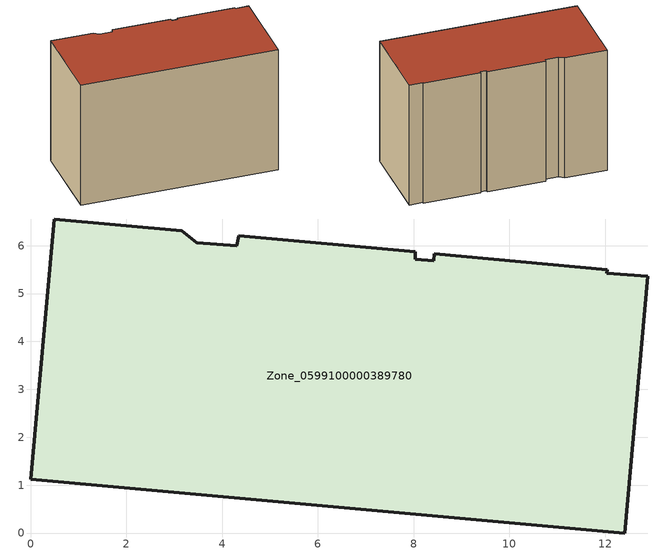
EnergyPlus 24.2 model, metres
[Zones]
Zone_0599100000389780
 floor ground (C_G): 4.35,6.21 8.04,5.87 8.04,5.72 8.42,5.69 8.43,5.83 12.05,5.5 12.04,5.42 12.89,5.36 12.41,0 0,1.13 0.49,6.56 3.16,6.31 3.47,6.06 4.31,6 z0
 wall outside (C_F): 3.16,6.31 0.49,6.56 0,1.13 12.41,0 12.89,5.36 12.04,5.42 12.05,5.5 8.43,5.83 8.42,5.69 8.04,5.72 8.04,5.87 4.35,6.21 4.31,6 3.47,6.06 3.16,6.31 z0:8.33
 roof outside (C_R): 4.31,6 3.47,6.06 3.16,6.31 0.49,6.56 0,1.13 12.41,0 12.89,5.36 12.04,5.42 12.05,5.5 8.43,5.83 8.42,5.69 8.04,5.72 8.04,5.87 4.35,6.21 z8.33
[BUILDING]
Pand.0599100000389780: North Axis=0; Terrain=City; Loads Convergence Tolerance Value=0.04; Temperature Convergence Tolerance Value=0.4; Solar Distribution=FullExterior; Maximum Number of Warmup Days=25; Minimum Number of Warmup Days=1
[Site:Location]
Rotterdam.The.Hague.AP_ZH_NLD Design_Conditions: Latitude=51.96; Longitude=4.45; Time Zone=1; Elevation=-4.5
[SITE:GROUNDTEMPERATURE:BUILDINGSURFACE]
18, 18, 18, 18, 18, 18, 18, 18, 18, 18, 18, 18
[MATERIAL] Thermal Absorptance=0.9; Solar Absorptance=0.7; Visible Absorptance=0.7
Name | Roughness | Thickness | Conductivity | Density | Specific Heat
G.TC.1992-2005 | MediumSmooth | 0.15 | 0.06 | 540 | 1210
F.TC.1992-2005 | Rough | 0.3 | 0.12 | 1920 | 840
R.TC.1992-2005 | MediumRough | 0.2 | 0.08 | 1500 | 1000
[CONSTRUCTION]
C_G: G.TC.1992-2005
C_F: F.TC.1992-2005
C_R: R.TC.1992-2005
[ZONE]
Zone_0599100000389780: Type=1; Multiplier=1; Ceiling Height=Autocalculate; Volume=Autocalculate; Floor Area=autocalculate; Part of Total Floor Area=Yes
[ZONEINFILTRATION:DESIGNFLOWRATE]
Infil_Zone_0599100000389780: Zone or ZoneList or Space or SpaceList=Zone_0599100000389780; Schedule=AlwaysOn; Design Flow Rate Calculation Method=Flow/Area; Flow Rate per Floor Area=0.0015; Constant Term Coefficient=1; Temperature Term Coefficient=0; Velocity Term Coefficient=0; Velocity Squared Term Coefficient=0
[HVACTEMPLATE:ZONE:IDEALLOADSAIRSYSTEM]
Zone_0599100000389780: Maximum Heating Supply Air Temperature=50; Minimum Cooling Supply Air Temperature=13; Maximum Heating Supply Air Humidity Ratio=0.0156; Minimum Cooling Supply Air Humidity Ratio=0.0077; Heating Limit=NoLimit; Cooling Limit=NoLimit; Dehumidification Control Type=ConstantSensibleHeatRatio; Cooling Sensible Heat Ratio=0.7; Dehumidification Setpoint=60; Humidification Control Type=None; Humidification Setpoint=30; Outdoor Air Method=None; Outdoor Air Flow Rate per Person=0.00944; Outdoor Air Flow Rate per Zone Floor Area=0; Outdoor Air Flow Rate per Zone=0; Demand Controlled Ventilation Type=None; Outdoor Air Economizer Type=NoEconomizer; Heat Recovery Type=None; Sensible Heat Recovery Effectiveness=0.7; Latent Heat Recovery Effectiveness=0.65
[ZONECONTROL:THERMOSTAT]
ThermostatControl_Zone_0599100000389780: Zone or ZoneList=Zone_0599100000389780; Control Type Schedule=DualSetpointControlType; Control 1=Thermostat_Zone_0599100000389780; Temperature Difference Between Cutout And Setpoint=0
[THERMOSTATSETPOINT:DUALSETPOINT]
Thermostat_Zone_0599100000389780: Heating Setpoint Temperature Schedule=HeatingSetpoint_Zone_0599100000389780; Cooling Setpoint Temperature Schedule=CoolingSetpoint_Zone_0599100000389780
[SCHEDULE:COMPACT]
HeatingSetpoint_Zone_0599100000389780: Through: 12/31, For: AllDays, Until: 24:00, 21
CoolingSetpoint_Zone_0599100000389780: Through: 12/31, For: AllDays, Until: 24:00, 24
DualSetpointControlType: Through: 12/31, For: AllDays, Until: 24:00, 4
AlwaysOn: Through: 12/31, For: AllDays, Until: 24:00, 1
